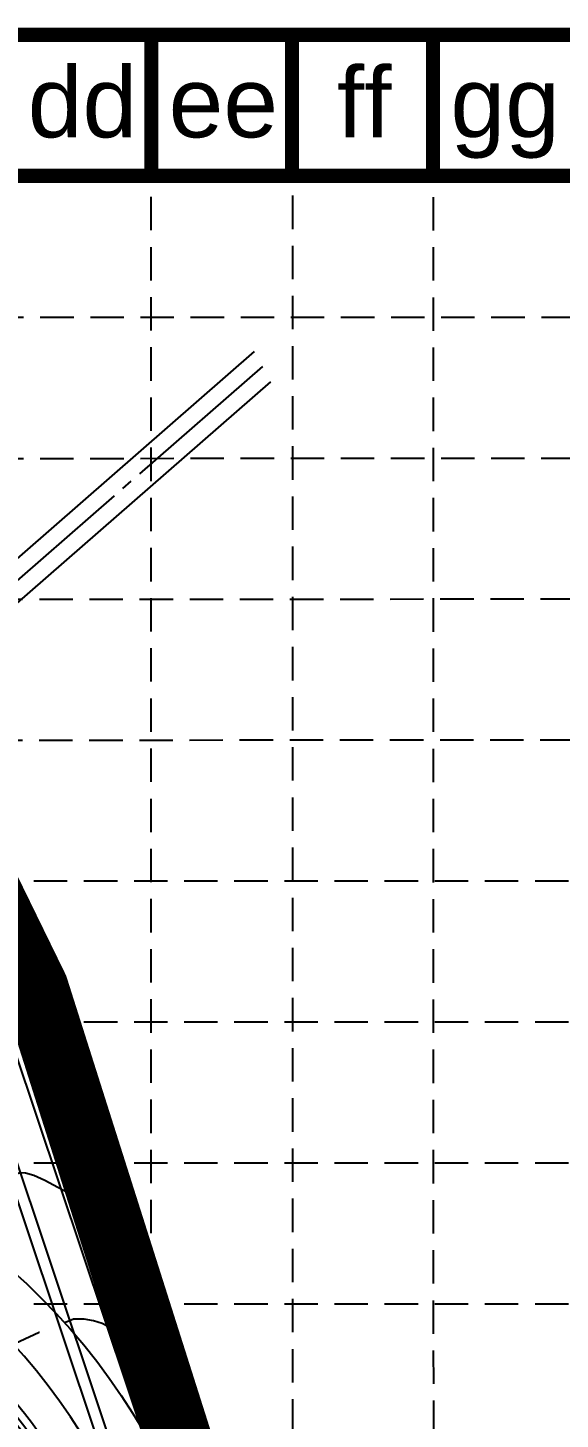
# Model space of a CAD drawing. Header units: feet. Extents: x 4829 to 5337, y 4560 to 5371.
# Drawn here: x 5211.1 to 5258.9, y 5246.1 to 5371 of the extents above; entities that cross this region are included whole.
import ezdxf
from ezdxf.enums import TextEntityAlignment as Align

# ---------------------------------------------------------------- set-up
doc = ezdxf.new("R2010")
doc.units = ezdxf.units.FT
doc.header["$LTSCALE"] = 20
doc.header["$MEASUREMENT"] = 0
for name, pattern in [('HIDDEN', [0.375, 0.25, -0.125]), ('Prop.Base$0$CENTER', [2.6999999999999997, 2.5, -0.05, 0.1, -0.05]), ('Prop.Base$0$DASHED', [0.8, 0.75, -0.05]), ('Prop.Base$0$STRUCTCL', [1.1500000000000001, 1, -0.05, 0.05, -0.05])]:
    doc.linetypes.add(name, pattern=pattern)
for name, color, linetype in [('BASE', 7, 'CONTINUOUS'), ('CONST-ENTRANCE', 3, 'CONTINUOUS'), ('EC', 43, 'CONTINUOUS'), ('GRID', 254, 'HIDDEN'), ('PC', 80, 'CONTINUOUS'), ('Prop.Base$0$EPVMT', 8, 'Prop.Base$0$DASHED'), ('Prop.Base$0$FENCE', 242, 'Prop.Base$0$DASHED'), ('Prop.Base$0$FUTWATER', 3, 'Prop.Base$0$CENTER'), ('Prop.Base$0$HATCH-ROAD', 50, 'CONTINUOUS'), ('Prop.Base$0$PPVMT-PS', 2, 'CONTINUOUS'), ('Prop.Base$0$WALL', 52, 'CONTINUOUS')]:
    doc.layers.add(name, color=color, linetype=linetype)
doc.styles.get("Standard").update_dxf_attribs({"font": 'ARIAL.TTF'})
doc.linetypes.add('Prop.Base$0$FENCELINE2', pattern='A,0.25,[132,ltypeshp.shx,S=0.1,R=0,X=0,Y=0],-0.2,1', length=1.45)

msp = doc.modelspace()

# ---------------------------------------------------------------- hatches: boundary and pattern name
at = {"layer": 'Prop.Base$0$HATCH-ROAD'}
h = msp.add_hatch(color=253, dxfattribs=at)
edge = h.paths.add_edge_path()
edge.add_line((5203.108353999986, 5033.195138999974), (5202.215681999989, 5034.905194999972))
edge.add_line((5202.21568199999, 5034.905194999972), (5192.015872999995, 5056.596513999973))
edge.add_line((5192.015872999995, 5056.596513999971), (5209.419229847339, 5065.480838815544))
edge.add_line((5209.41922984734, 5065.480838815547), (5214.682682779313, 5132.548228765501))
edge.add_line((5214.682682779312, 5132.548228765501), (5210.694460224135, 5132.855017206877))
edge.add_line((5210.694460224133, 5132.855017206879), (5211.68851665791, 5145.521373558468))
edge.add_arc((5181.780478872814, 5147.868558222845), 30.00000000005978, 355.5126213478386, 370.1602985273819)
edge.add_line((5211.310021197645, 5153.1606400523), (5200.360558838229, 5220.032410889488))
edge.add_arc((5170.831016513439, 5214.740329060017), 30.0000000000198, 10.16029852742904, 85.40731763288804)
edge.add_line((5173.233165061815, 5244.64400245231), (5165.531874380344, 5245.26264364692))
edge.add_arc((5164.731158197556, 5235.294752516163), 9.999999999999321, 85.40731763292293, 175.4073176328814)
edge.add_line((5154.763267066802, 5236.095468698953), (5154.362908975403, 5231.111523133563))
edge.add_line((5154.362908975401, 5231.111523133563), (5136.420704940046, 5232.552812262591))
edge.add_line((5136.420704940048, 5232.552812262591), (5136.569111039494, 5234.400278161529))
edge.add_arc((5126.60121990874, 5235.200994344319), 9.99999999999682, 355.4073176329061, 471.8842539413008)
edge.add_arc((5137.783203308933, 5207.362832637084), 40.0000000000008, 111.8842539412732, 141.3645244767783)
edge.add_line((5106.53784177188, 5232.337367315812), (5104.251761139246, 5229.477277356626))
edge.add_line((5104.251761139246, 5229.477277356622), (5082.769629014677, 5195.121991460838))
edge.add_arc((5107.383026432473, 5177.970295697613), 30.00000000001177, 145.1295231976161, 170.0706108827104)
edge.add_line((5077.832396198686, 5183.14332699337), (5066.59952537014, 5118.976227793588))
edge.add_arc((5071.511892376469, 5118.044213633276), 4.999999999985185, 169.2570684416148, 302.718605017008)
edge.add_line((5074.214460108285, 5113.837537076328), (5074.763636435484, 5113.001830571841))
edge.add_line((5074.763636435486, 5113.001830571844), (5074.110055474435, 5112.572336258053))
edge.add_line((5074.110055474435, 5112.57233625805), (5072.862202846115, 5112.005460664309))
edge.add_line((5072.862202846114, 5112.00546066431), (5072.1393346102, 5111.7150071752))
edge.add_line((5072.1393346102, 5111.715007175199), (5069.503210421429, 5110.738546599388))
edge.add_line((5069.503210421431, 5110.738546599385), (5065.365116672827, 5109.262559425242))
edge.add_line((5065.365116672828, 5109.262559425245), (5060.69364753195, 5107.520431510593))
edge.add_line((5060.693647531951, 5107.520431510593), (5055.88741144505, 5105.519857073347))
edge.add_line((5055.887411445049, 5105.519857073345), (5051.349670318678, 5103.273302439239))
edge.add_line((5051.349670318678, 5103.273302439242), (5047.467233090511, 5100.827693825854))
edge.add_line((5047.467233090511, 5100.827693825857), (5044.176265089997, 5098.168862333542))
edge.add_line((5044.176265089995, 5098.168862333541), (5041.360742112562, 5095.313687579664))
edge.add_line((5041.360742112564, 5095.313687579665), (5038.912024064588, 5092.279688653769))
edge.add_line((5038.912024064587, 5092.279688653764), (5036.800762852271, 5089.204554978473))
edge.add_line((5036.800762852271, 5089.204554978475), (5035.976359000001, 5089.770556999975))
edge.add_line((5035.976359000004, 5089.770556999975), (5038.405513472125, 5093.853865686838))
edge.add_arc((4995.434458070253, 5119.41728481745), 49.99999999997968, 329.2516469415858, 349.2570684418282)
edge.add_line((5044.558128133667, 5110.097143214519), (5046.923589572772, 5122.56478074972))
edge.add_line((5046.923589572772, 5122.564780749714), (5052.058864180277, 5151.899728172079))
edge.add_arc((5101.309914569909, 5143.278009345832), 50.00000000000989, 158.1472627682734, 170.0706108827157, ccw=False)
edge.add_line((5054.90273394848, 5161.889123948969), (5083.813006854892, 5233.981314191816))
edge.add_arc((5137.592838584279, 5207.378124549238), 60.00000000000045, 85.40731763293809, 153.6798467507531, ccw=False)
edge.add_line((5142.397135680971, 5267.185471333783), (5174.834597427389, 5264.579784713806))
edge.add_arc((5170.831016513454, 5214.740329060015), 50.0000000000064, 10.160298527453108, 85.40731763291348, ccw=False)
edge.add_line((5220.046920388072, 5223.560465442479), (5230.996382747485, 5156.688694605295))
edge.add_arc((5181.78047887289, 5147.868558222825), 49.99999999998517, -4.48737865212712, 10.160298527467774, ccw=False)
edge.add_line((5231.627208514612, 5143.956583782229), (5230.557333417511, 5130.324139213553))
edge.add_line((5230.557333417508, 5130.32413921355), (5224.194910942787, 5049.253580655624))
edge.add_arc((5343.827062082935, 5039.864841998177), 119.9999999999855, 175.5126213478605, 190.7037244954797)
edge.add_line((5225.914975051362, 5017.577183263913), (5208.802557152216, 5018.951816048198))
edge.add_line((5208.802557152216, 5018.951816048195), (5203.108353999987, 5033.195138999974))

# ---------------------------------------------------------------- linework, layer by layer
at = {"layer": 'BASE', "color": 9}
msp.add_line((4842.654168825556, 5357.70078461545), (5323.402059425495, 5357.70078461545), dxfattribs=at)
at = {"layer": 'BASE', "const_width": 1.265126027894619}
for points in [[(5336.053319704437, 4560.671387041843), (5336.053319704437, 5370.352044894357), (4830.00290854658, 5370.352044894357), (4830.00290854658, 4560.671387041843)], [(5323.402059425495, 4573.32264732075), (5323.402059425495, 5357.70078461545), (4842.654168825556, 5357.70078461545), (4842.654168825556, 4573.32264732075)]]:
    msp.add_lwpolyline(points, close=True, dxfattribs=at)
for points in [[(5222.191977193931, 5370.352044894357), (5222.191977193931, 5357.70078461545)], [(5234.843237472873, 5370.352044894357), (5234.843237472873, 5357.70078461545)], [(5247.494497751813, 5370.352044894357), (5247.494497751813, 5357.70078461545)]]:
    msp.add_lwpolyline(points, dxfattribs=at)
at = {"layer": 'CONST-ENTRANCE', "color": 1, "linetype": 'HIDDEN', "const_width": 6, "flags": 128}
msp.add_lwpolyline([(5025.703012550485, 5171.200891394617), (5025.703012550485, 5171.200891394617), (5035.493584285423, 5128.241327259306), (5003.458221439481, 5046.681206865149), (5080.709449168308, 5115.036281934635), (5080.298148233094, 5137.099577919511), (5108.980205404328, 5135.018782390165), (5112.912420335536, 5169.698690310594), (5181.841879136929, 5163.456303722557), (5186.00540168559, 5219.406556573009), (5199.189899466693, 5204.378592960424), (5205.520821219021, 5132.305736364714), (5204.17855100216, 5069.432251508781), (5187.795867280222, 5060.264693103625), (5207.706995367992, 5016.247829731202), (5219.310523317306, 5015.539777482523), (5229.78211432956, 5014.853729984019), (5246.804871282308, 5174.532897013909), (5211.768368655425, 5284.813950995534), (5202.628408402459, 5303.520398983132), (5203.063643937773, 5321.574300565822), (5141.593780887701, 5344.85527252334), (5140.305931787145, 5350.586153735043)], dxfattribs=at)
at = {"layer": 'EC', "color": 43, "elevation": 634, "flags": 128}
msp.add_lwpolyline([(5168.066996395553, 5245.679233109343), (5173.37060939809, 5247.443942509668), (5176.368850429364, 5248.239672480716), (5177.061719489376, 5248.066423022487), (5178.631442484549, 5248.605142180129), (5181.078019414884, 5249.855829953644), (5184.401450280382, 5251.81848634303), (5187.721470190303, 5254.071680991895), (5191.038079144648, 5256.615413900241), (5194.351277143415, 5259.449685068066), (5197.917430891646, 5262.003651317958), (5201.736540389341, 5264.277312649915), (5205.808605636499, 5266.270669063939), (5205.808605636499, 5266.270669063939), (5208.696077588633, 5267.598647742858), (5210.398956245744, 5268.261248686675), (5210.91724160783, 5268.258471895388), (5211.663934732071, 5268.037835533692), (5212.639035618466, 5267.599339601587), (5215.046052915563, 5266.286628596557)], dxfattribs=at)
at = {"layer": 'EC', "color": 43, "linetype": 'HIDDEN', "elevation": 634.5, "flags": 128}
msp.add_lwpolyline([(5219.186704782211, 5253.962417798559), (5217.80024748619, 5254.71854769953), (5217.024567531171, 5254.972270770415), (5216.166436269144, 5255.101651961702), (5215.225853700109, 5255.106691273389), (5212.135475118685, 5253.904205261686), (5206.89530052487, 5251.494193926595), (5199.505329918667, 5247.876657268114), (5193.435887929372, 5244.487363649895), (5188.686974556986, 5241.326313071939), (5185.258589801508, 5238.393505534243), (5182.53762960355, 5236.227284523614), (5180.524093963115, 5234.827650040053), (5179.2179828802, 5234.194602083557), (5177.490947165845, 5233.567707383816), (5175.342986820052, 5232.94696594083), (5172.774101842818, 5232.332377754598), (5169.068888976821, 5231.521895362303), (5164.227348222059, 5230.515518763943), (5158.249479578533, 5229.313247959521), (5154.047459804528, 5228.607722141265), (5151.621288900043, 5228.398941309179), (5150.970966865078, 5228.68690546326), (5148.398845997327, 5228.519442148105), (5143.904926296789, 5227.896551363714), (5137.489207763466, 5226.818233110087), (5131.737324282885, 5226.305572904881), (5126.649275855049, 5226.358570748096), (5122.225062479957, 5226.977226639732), (5118.937013435157, 5227.342072918822), (5116.785128720654, 5227.453109585365), (5115.769408336444, 5227.310336639362), (5114.392159887485, 5226.804008636472), (5112.653383373778, 5225.934125576694), (5110.553078795321, 5224.70068746003), (5106.013228572496, 5223.112552500404), (5099.033832705301, 5221.16972069782), (5089.614891193736, 5218.872192052274), (5083.273761801879, 5217.30449269346), (5080.010444529729, 5216.466622621379), (5079.824939377286, 5216.358581836031), (5079.625836855562, 5216.201046111776), (5079.413136964557, 5215.994015448616), (5079.186839704269, 5215.73748984655), (5078.964331627815, 5215.434253394822), (5078.745612735195, 5215.084306093435), (5078.530683026407, 5214.687647942387), (5077.72527765554, 5213.722560677972), (5076.329396622592, 5212.189044300188), (5074.343039927565, 5210.087098809037), (5072.825871573466, 5208.445356820641), (5071.777891560298, 5207.263818335001), (5071.199099888059, 5206.542483352115), (5070.805877728437, 5206.053564591943), (5070.59822508143, 5205.797062054487), (5070.57614194704, 5205.772975739746), (5070.575064528799, 5206.138426870159), (5070.594992826709, 5206.893415445728), (5070.635926840768, 5208.037941466451), (5070.627690373301, 5208.74086712365), (5070.570283424309, 5209.002192417323), (5070.463705993792, 5208.821917347472), (5070.126445167087, 5208.321619069791), (5069.558500944194, 5207.501297584281), (5068.759873325114, 5206.360952890942), (5068.759873325114, 5206.360952890942), (5066.551983960271, 5203.547533318102), (5062.934832849666, 5199.061038865762), (5057.908419993299, 5192.901469533924), (5054.584366540565, 5188.86935262511), (5052.962672491464, 5186.964688139322), (5053.043337845997, 5187.18747607656), (5050.977205768819, 5182.211276667727), (5046.764276259933, 5172.036089912823), (5040.404549319336, 5156.661915811848), (5036.22669208454, 5146.981067818253), (5034.230704555544, 5142.99354593204), (5034.416586732348, 5144.699350153208), (5034.470462787947, 5145.755362476169), (5034.392332722341, 5146.161582900924), (5034.182196535528, 5145.918011427473), (5034.020817744749, 5145.715821938533), (5033.908196350005, 5145.555014434104), (5033.844332351292, 5145.435588914185), (5033.332885467607, 5145.027019856643), (5032.373855698952, 5144.329307261476), (5030.967243045325, 5143.342451128686), (5030.022934286805, 5142.678045745558), (5029.540929423394, 5142.336091112094), (5029.521228455092, 5142.316587228294), (5029.468258156213, 5142.302407735301), (5029.382018526758, 5142.293552633114), (5029.262509566727, 5142.290021921733), (5029.186277331053, 5142.248273932122), (5029.153321819737, 5142.168308664283), (5029.163643032778, 5142.050126118213), (5029.207911086314, 5141.116390434046), (5029.286125980346, 5139.367101611781), (5029.398287714871, 5136.802259651419), (5028.596921187856, 5134.610037048406), (5026.882026399303, 5132.790433802746), (5024.253603349209, 5131.343449914436), (5019.641923453924, 5127.204143830034), (5013.046986713452, 5120.372515549541), (5004.468793127789, 5110.848565072958), (4998.34261147389, 5103.599307062786), (4994.668441751756, 5098.624741519026), (4993.446283961386, 5095.924868441678), (4992.479163050511, 5094.328694939721), (4991.767079019132, 5093.836221013156), (4991.31003186725, 5094.447446661983), (4990.774131231166, 5093.576583475737), (4990.159377110885, 5091.223631454417), (4989.465769506403, 5087.388590598025), (4988.947180001208, 5084.373658067192), (4988.6036085953, 5082.178833861919), (4988.43505528868, 5080.804117982206), (4988.276567639256, 5079.334197727687), (4988.128145647033, 5077.769073098361), (4987.989789312008, 5076.10874409423), (4987.742003664215, 5074.330150023261), (4987.384788703657, 5072.433290885452), (4986.918144430331, 5070.418166680804), (4986.204608214627, 5067.656827198329), (4985.244180056544, 5064.149272438028), (4984.036859956082, 5059.8955023999), (4983.146975643987, 5056.801786367731), (4982.574527120261, 5054.868124341523), (4982.319514384903, 5054.094516321275), (4981.869685225466, 5053.230551084741), (4981.869685225466, 5053.230551084741), (4981.225039641951, 5052.276228631921), (4980.385577634356, 5051.231548962814), (4979.302757101261, 5049.740989221109), (4977.976578042665, 5047.804549406804), (4976.407040458567, 5045.422229519898), (4975.19513008687, 5042.84593857262), (4974.340846927576, 5040.075676564971), (4973.844190980681, 5037.111443496949), (4972.648769560411, 5033.9993477455), (4970.754582666768, 5030.739389310624), (4968.16163029975, 5027.33156819232), (4966.409358455507, 5024.794975997958), (4965.497767134038, 5023.129612727538), (4965.426856335345, 5022.335478381059), (4965.506209696547, 5020.666924995545), (4965.735827217643, 5018.123952570998), (4966.115708898634, 5014.706561107417), (4966.125499098644, 5013.275437509547), (4965.765197817673, 5013.830581777392), (4965.034805055721, 5016.37199391095), (4964.461929689738, 5018.045877787888), (4964.046571719725, 5018.852233408208), (4963.788731145681, 5018.79106077191), (4962.62725665208, 5016.000316471929), (4960.562148238924, 5010.480000508269), (4957.593405906211, 5002.230112880926), (4954.013795700746, 4996.947503178182), (4949.82331762253, 4994.632171400037), (4945.021971671561, 4995.284117546489), (4936.327424078039, 5010.854540673711), (4923.739674841965, 5041.343440781704), (4907.258723963338, 5086.750817870465), (4896.60932707623, 5118.143809521423), (4891.791484180642, 5135.52241573458), (4892.805195276574, 5138.886636509933), (4894.058721553924, 5141.214916829172), (4895.552063012692, 5142.507256692296), (4897.285219652879, 5142.763656099307), (4898.087850879921, 5143.364865291467), (4897.95995669382, 5144.31088426878), (4896.901537094575, 5145.601713031243), (4896.747392158966, 5150.868810553298), (4897.497521886992, 5160.112176834946), (4900.806330670317, 5186.551446917425)], dxfattribs=at)
at = {"layer": 'GRID', "color": 8, "linetype": 'HIDDEN', "ltscale": 0.6}
for p, q in [((5222.228705046367, 4623.816321333387), (5222.191977193931, 5357.70078461545)), ((5234.995651989907, 4623.933305804126), (5234.899113572943, 5357.984439086431)), ((5247.578341877151, 4623.801646789117), (5247.550373851884, 5357.984439086431)), ((4843.229566268606, 5344.964517033141), (5323.194196990392, 5345.02709973388)), ((4843.22013540858, 5332.277700597308), (5323.194196990392, 5332.375839454973)), ((4843.148874222751, 5319.665132597666), (5323.402059425495, 5319.747003778592)), ((4843.131698262405, 5307.025273190852), (5323.402059425495, 5307.095743499651)), ((4842.654168825556, 5294.44448322071), (5323.402059425495, 5294.44448322071)), ((4842.654168825556, 5281.793222941734), (5323.402059425495, 5281.793222941734)), ((4842.654168825556, 5269.141962662827), (5323.402059425495, 5269.141962662827)), ((4842.654168825556, 5256.490702383851), (5323.402059425495, 5256.490702383851))]:
    msp.add_line(p, q, dxfattribs=at)
at = {"layer": 'PC', "color": 3, "flags": 128}
for points, elevation in [([(5039.081326246676, 5157.45420460578), (5042.373918254725, 5172.573479164394), (5058.308847980225, 5211.301678214357), (5079.569749610179, 5253.135189867894), (5091.761815000345, 5261.982217821678), (5091.002394282923, 5257.864442251816), (5095.638216140867, 5261.720386895659), (5102.585682872009, 5266.800085002829), (5108.372829543846, 5269.959495595631), (5116.792597842354, 5273.053578847675, -0.1503877845580336), (5143.24670224557, 5276.397022413043), (5175.541168401626, 5273.80282256412, -0.2666242060742106), (5223.327356648858, 5241.638207000559)], 635), ([(5227.546226341616, 5217.095311909767), (5225.72485036544, 5219.343057196925), (5221.417008442809, 5232.371574630982), (5221.417008442808, 5232.371574630982), (5218.413036056623, 5240.378021785205, 0.2613313415248852), (5175.236122722736, 5269.814441825716), (5142.874265331083, 5272.414055182091, 0.2565642290436629), (5088.44029064963, 5248.85460940978), (5086.400701974368, 5245.255512336266), (5075.160261686422, 5216.77222774771), (5074.4548342775, 5216.689006413226), (5074.622312616719, 5218.773897274638), (5061.258486650726, 5207.831203234728), (5049.847149179167, 5178.99877657429)], 636), ([(5090.173197467112, 5244.497519014379, -0.2679483365725057), (5142.499980160682, 5268.431236420701), (5174.931652001617, 5265.826014901214, -0.3487886396685366), (5220.787166678268, 5223.680947879195), (5221.003402243662, 5222.197362804809), (5221.658603894781, 5218.372600992723), (5222.536027887956, 5215.402322789305), (5223.683144443009, 5211.500922510075), (5224.152662177165, 5209.651998849875), (5225.859652870329, 5204.523012629243), (5227.754521216006, 5198.086143640872), (5229.69138926174, 5192.935710049781), (5231.835862940691, 5184.957489702026), (5232.759085329783, 5181.892020051948), (5233.843378401756, 5180.285880969306), (5235.20858556382, 5179.391851939243), (5237.273054379258, 5178.341417251318)], 637)]:
    msp.add_lwpolyline(points, format="xyb", dxfattribs=dict(at, elevation=elevation))
at = {"layer": 'Prop.Base$0$EPVMT', "linetype": 'Continuous', "flags": 128}
msp.add_lwpolyline([(5226.819768312877, 4985.742298151245), (5230.433056266977, 5030.58452935043), (5234.904436680918, 5085.295397114426), (5238.506110636409, 5130.369094866807), (5241.925619627757, 5172.549817420766), (5220.84233150539, 5233.957595600215), (5204.001422882856, 5284.24515497577), (5192.998630110514, 5316.244451232773), (5162.348773475514, 5332.742898907215), (5127.80259873636, 5335.713495825412), (5093.366848343325, 5250.315204241218), (5092.439410470006, 5250.689181501401), (5127.151655263638, 5336.773160174565), (5162.640578524477, 5333.721497092756), (5193.817083889473, 5316.939560767208), (5204.948387117128, 5284.566519024208), (5221.789368494603, 5234.278742399767), (5242.939218372222, 5172.677094579213), (5239.502887363578, 5130.288867133195), (5235.901187319061, 5085.214842885563), (5231.429779733015, 5030.503642649565), (5227.816485687103, 4985.661335848736)], dxfattribs=at)
at = {"layer": 'Prop.Base$0$FENCE', "linetype": 'Prop.Base$0$FENCELINE2', "ltscale": 0.33, "flags": 128}
msp.add_lwpolyline([(5077.413551119175, 4678.206451536396), (5070.035008999987, 4675.426597999996), (5061.627244999991, 4698.492670999995), (5075.853847999985, 4703.72653899999), (5071.210143999995, 4715.20357399999), (5034.494942999992, 4701.868919999988), (4993.247950999987, 4822.738176999992), (4977.535915999994, 4869.399510999993), (4968.591492999996, 4952.179056000002), (5006.678062999998, 5045.359176999997), (5056.852229999995, 5171.59544999998), (5075.095460999995, 5217.06887499998), (5124.788667999996, 5340.476829000002), (5164.081904999992, 5337.383563999988), (5191.412541999988, 5334.866511999991), (5208.576449999996, 5285.542715), (5224.811887999983, 5237.219656999999), (5246.52087599999, 5173.045664999991), (5242.875044, 5128.684463999989), (5239.385960999997, 5084.719478999991), (5235.06910299999, 5030.885510999994), (5231.519677999991, 4986.661083999987), (5227.072234999991, 4933.703523999988), (5222.968834999995, 4880.550738), (5219.077200999996, 4831.485991999989), (5214.166284999988, 4770.529983999997), (5210.735599568243, 4728.617819420085)], dxfattribs=at)
at = {"layer": 'Prop.Base$0$FUTWATER', "color": 251, "linetype": 'Continuous'}
for p, q in [((5168.155797124554, 5286.760743192978), (5231.477013881846, 5341.943150917925)), ((5170.127409438055, 5284.499604151049), (5232.935550428426, 5339.214875713928))]:
    msp.add_line(p, q, dxfattribs=at)
at = {"layer": 'Prop.Base$0$FUTWATER', "color": 251, "linetype": 'Prop.Base$0$STRUCTCL'}
msp.add_line((5169.141976143084, 5285.630498914574), (5232.202619870628, 5340.585863826483), dxfattribs=at)
at = {"layer": 'Prop.Base$0$PPVMT-PS', "color": 7, "flags": 128}
for points in [[(5083.813006854894, 5233.981314191817, -0.3070314372808779), (5142.39713568097, 5267.185471333782), (5174.834597427391, 5264.579784713803, -0.3406567202633495), (5220.046920388073, 5223.560465442477)], [(5220.046314618698, 5223.564165064331, 0.3488058200814121), (5174.874633236525, 5265.078179270363), (5142.437171490109, 5267.683865890325, 0.3144407176292473), (5083.813006854893, 5233.981314191818)]]:
    msp.add_lwpolyline(points, format="xyb", dxfattribs=at)
at = {"layer": 'Prop.Base$0$WALL', "ltscale": 0.33, "flags": 128}
for points in [[(4992.537651063865, 4822.49739427583), (4976.799039199645, 4869.237655794655), (4967.825446874651, 4952.287159343223), (5005.982441151787, 5045.639575791857), (5056.155708912873, 5171.873586341351), (5074.399567229209, 5217.348575001992), (5124.298620577015, 5341.267727174848), (5164.145728323119, 5338.130860040618), (5191.962176643619, 5335.569066589637), (5209.286112709839, 5285.785398105096), (5225.522587277223, 5237.459254872309), (5247.281071121553, 5173.138948087017), (5243.622610059069, 5128.624081098345), (5240.133585909579, 5084.659837657529), (5235.81670113676, 5030.82553578336), (5232.267163108226, 4986.599700492822), (5227.819815525437, 4933.643276665261), (5223.716549284602, 4880.492223294891), (5219.824816132739, 4831.426227213167)], [(5218.329585867236, 4831.545756786816), (5222.221120715386, 4880.609252705086), (5226.324654474558, 4933.763771334724), (5230.772192891754, 4986.72246750716), (5234.321504863232, 5030.94548621662), (5238.638336090404, 5084.779120342458), (5242.127477940913, 5128.74484690164), (5245.760680878437, 5172.952381912974), (5224.101188722763, 5236.980059127672), (5207.866787290153, 5285.30003189488), (5190.862907356362, 5334.163957410354), (5164.018081676865, 5336.636267959359), (5125.278715422979, 5339.685930825156), (5075.791354770783, 5216.789174997994), (5057.548751087119, 5171.317313658628), (5007.373684848191, 5045.07877820813), (4969.357539125341, 4952.070952656752), (4978.272792800348, 4869.561366205313), (4993.958250936118, 4822.978959724171)]]:
    msp.add_lwpolyline(points, dxfattribs=at)

# ---------------------------------------------------------------- texts
at = {"layer": 'BASE'}
for s, p in [('dd', (5216.019657182471, 5364.319961632822)), ('ff', (5241.322177740354, 5364.319961632822)), ('ee', (5228.670917461378, 5364.319961632822)), ('gg', (5253.973438019295, 5364.319961632822))]:
    msp.add_text(s, height=6.325630139473093, dxfattribs=at).set_placement(p, align=Align.MIDDLE_CENTER)

doc.saveas('drawing.dxf')
